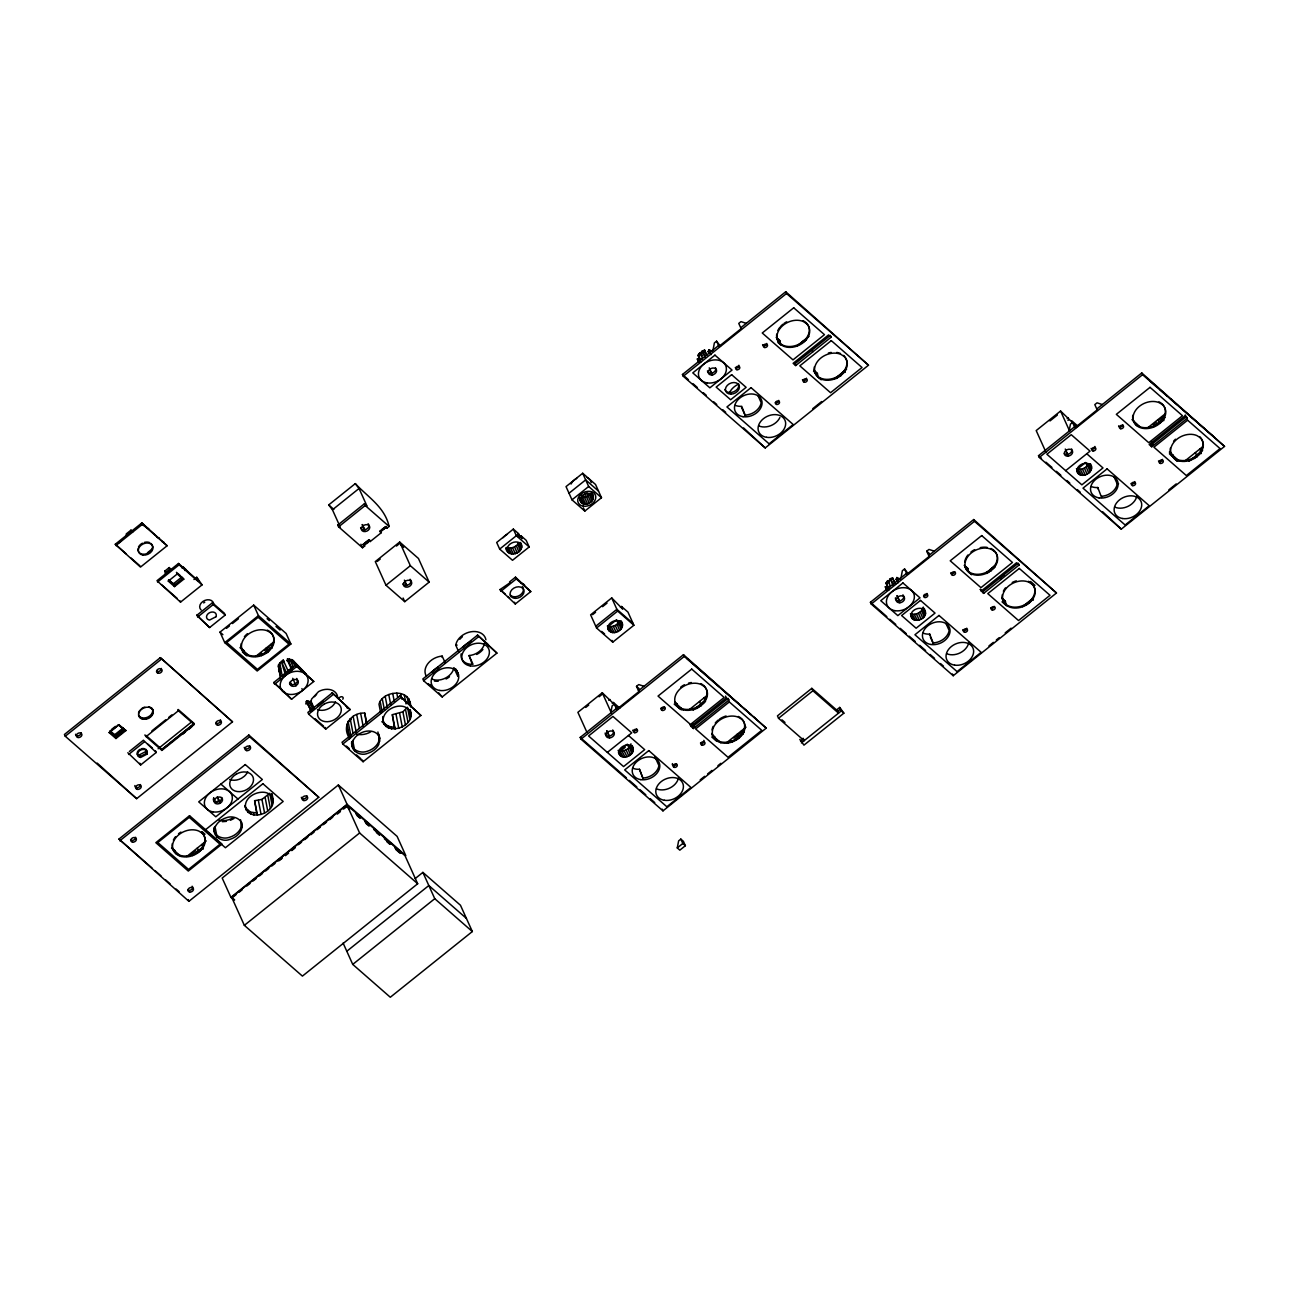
<?xml version="1.0" encoding="UTF-8"?>
<svg xmlns="http://www.w3.org/2000/svg" width="1289" height="1289" viewBox="0 0 1289 1289"><rect width="100%" height="100%" fill="white"/><g stroke="black" fill="none" stroke-linecap="round" stroke-linejoin="round"><path stroke-width="1.5" d="M214.006 827.538C212.588 835.933 222.852 839.88 229.555 837.286A14.759 11.069 -24.3 0 0 240.672 828.392L241.655 822.43M242.026 827.441C243.444 819.031 233.18 815.099 226.477 817.693A14.759 11.069 -24.3 0 0 215.36 826.587C210.526 835.61 221.998 842.909 229.958 839.348A14.759 11.069 -24.3 0 0 241.075 830.454L242.026 827.441L240.56 819.82M245.49 807.623C243.267 792.364 273.332 784.695 273.139 802.515C271.286 815.55 246.94 821.174 245.087 805.561L246.408 810.282M351.704 741.529C350.286 749.924 360.549 753.872 367.252 751.278A14.759 11.069 -24.3 0 0 378.37 742.383L379.337 739.37L378.434 733.763L379.756 738.484L378.773 744.446A14.759 11.069 -24.3 0 1 367.655 753.34C359.695 756.901 348.239 749.602 353.057 740.579A14.759 11.069 -24.3 0 1 364.175 731.685C369.266 730.219 375.824 730.927 378.821 735.826M410.095 709.691C417.926 727.882 380.883 738.291 382.801 716.603M383.187 721.614C381.625 707.838 406.212 699.041 410.853 713.574M348.755 737.002C341.617 724.982 352.058 712.076 364.755 713.107L366.898 724.112M409.95 704.616C410.111 688.278 382.35 690.533 378.998 704.245L380.722 713.155M289.026 661.096L287.431 661.031L287.511 658.856L293.086 660.467L304.446 672.246A14.533 10.908 -24.3 0 1 306.266 674.485M287.431 661.031L287.705 659.291M441.982 657.261L442.159 656.101L445.333 663.11M484.535 643.13A14.356 10.763 -24.3 0 1 469.067 655.537L472.048 663.69M639.489 769.259L643.275 779.168L639.489 769.259A14.356 10.763 -24.3 0 1 632.883 768.212M735.133 405.278A14.356 10.763 -24.3 0 0 741.739 406.309L745.525 416.218L741.562 407.453M929.546 635.268L929.723 634.107A14.356 10.763 -24.3 0 1 923.117 633.076M929.723 634.107L933.494 644.033L930.336 637.008M1097.616 488.66L1097.793 487.516A14.356 10.763 -24.3 0 1 1091.187 486.485M1101.579 497.425L1097.793 487.516M610.777 712.93L612.13 705.889L614.337 704.116L618.221 709.272M713.026 349.996L714.38 342.938L716.587 341.166L720.47 346.322M677.273 847.92L678.626 840.879L680.834 839.091L683.396 841.33L685.377 845.713L679.835 850.16L677.273 847.92L682.816 843.473L680.834 839.091M901.011 577.794L902.348 570.737L904.572 568.965L908.455 574.137M1069.08 431.187L1070.434 424.145L1072.641 422.373L1076.524 427.529M272.172 805.528L269.788 793.267L261.941 799.406L254.626 800.695L256.833 814.197L257.027 813.037L250.372 812.038L246.006 808.219M364.755 713.107L366.334 723.387M409.87 719.52L407.501 707.258L402.893 711.802L392.323 714.686L394.531 728.188L394.724 727.028C389.697 727.528 383.751 724.982 382.785 719.552M313.904 707.79L311.036 701.264L311.616 699.025L318.528 691.629A13.986 10.489 -24.3 0 1 337.509 696.189L337.637 698.348M347.369 708.402L347.079 706.759A2.175 1.643 -24.3 0 0 346.225 706.372M505.836 548.357C508.253 559.458 526.653 552.079 520.547 542.524M593.278 496.926C590.974 489.466 577.649 494.944 580.678 501.904C585.383 508.253 597.274 500.422 592.15 493.51M622.442 624.521C619.88 616.239 605.073 622.329 608.44 630.063C613.483 636.975 626.631 628.726 621.314 621.105M632.109 745.525C636.508 752.067 627.807 759.237 621.556 756.498L618.124 750.44C623.183 752.405 629.805 749.215 630.982 743.817M913.853 619.783L910.421 613.725C915.48 615.691 922.102 612.501 923.278 607.103L925.534 613.757C924.761 620.879 910.888 623.425 911.033 614.805C911.822 607.683 925.695 605.153 925.534 613.757M1091.541 467.198C1088.996 458.916 1074.172 465.007 1077.54 472.741C1082.599 479.653 1095.731 471.403 1090.413 463.782M709.691 352.284A6.542 4.898 -24.3 0 0 708.273 351.881L708.886 349.706L712.334 351.236M708.273 351.881L708.547 351.301A7.267 5.446 -24.3 0 1 710.126 351.768M897.676 580.098A6.542 4.898 -24.3 0 0 896.258 579.679L896.854 577.52L900.318 579.035M896.258 579.679L896.516 579.099A7.267 5.446 -24.3 0 1 898.111 579.567M282.79 662.884A6.542 4.898 -24.3 0 1 284.208 661.966L283.193 660.081L278.65 664.576L278.086 666.397L280.406 671.505M342.745 699.186L343.019 698.751A2.175 1.643 -24.3 0 0 343.003 697.446L342.729 697.123A2.175 1.643 -24.3 0 0 340.795 696.817L340.264 697.027A2.175 1.643 -24.3 0 0 339.136 698.155L337.637 698.412M509.977 553.513L506.545 547.438C511.105 549.211 516.68 546.858 518.887 542.556L521.674 545.94M582.757 503.725L579.325 497.667L586.576 497.135L590.523 493.22L592.827 499.745M700.878 361.935L697.913 355.361L699.782 352.864L701.474 354.249L700.104 354.636L699.782 352.864M607.312 626.019C611.872 627.775 617.447 625.439 619.638 621.137L621.959 627.646M888.846 589.734L885.881 583.16L887.75 580.662L889.442 582.048L888.089 582.435L887.75 580.662M1076.428 468.697C1080.972 470.453 1086.546 468.1 1088.754 463.814L1091.058 470.324M313.05 709.611L308.264 700.781A2.175 1.643 -24.3 0 0 306.653 701.071L305.799 703.826A2.175 1.643 -24.3 0 0 306.186 704.068M381.947 529.779C393.951 522.673 376.098 530.73 381.351 532.647L370.265 541.525L368.557 540.027L363.015 544.474L364.723 545.956L362.499 547.744L338.588 526.83L337.799 525.074L364.4 503.773L366.962 506.013L359.051 488.483L355.297 483.617L328.695 504.917L332.449 509.799L339.571 525.574M176.432 572.332L183.795 579.164L174.531 586.592L168.311 581.13L168.682 579.728L174.063 584.433M115.946 738.533L109.162 732.603L110.29 731.379L115.656 736.083L115.946 738.533L125.935 730.541L118.427 724.853L125.935 730.541M317.577 705.856L322.878 701.264M132.799 531.922L131.027 530.117L126.225 533.952L126.354 535.386M115.269 544.264L141.919 522.915L167.135 545.746L140.485 567.096L115.269 544.264L126.403 553.996M140.759 524.832L141.452 523.688L143.949 524.671M118.524 543.007L120.973 541.042M115.865 545.569L142.515 524.22L141.919 522.915M147.445 552.772L152.247 548.937M165.524 573.879L164.799 571.108L169.23 567.563L170.277 568.739M170.502 568.675L166.072 572.235L164.799 571.108M196.734 577.279L198.78 581.194L178.51 563.47L156.968 580.727L180.541 602.124L202.067 584.868L196.734 577.279L193.946 579.518M157.564 582.032L179.107 564.791L178.51 563.47M182.216 568.24L183.441 567.257L188.532 572.235M168.311 581.13L177.56 573.718M184.778 570.479L186.003 569.496M174.531 586.592L173.661 583.563L181.813 577.037L183.795 579.164M196.83 615.304L212.411 602.801L224.431 613.306L225.221 615.062L209.624 627.55L196.83 615.304L209.624 627.55M197.62 617.044L213.217 604.557L212.411 602.801M332.449 509.799L359.051 488.483M160.319 657.648L64.45 734.472L65.24 736.228L136.65 798.664L232.519 721.84L160.319 657.648L232.519 721.84M65.24 736.228L161.109 659.404M338.588 526.83L365.19 505.514L364.4 503.773M220 632.109L253.691 605.121L286.142 633.495L290.879 644.001L257.188 671.005L224.737 642.631L220 632.109L222.9 634.655M226.461 628.355L229.474 625.955M232.471 623.538L238.433 618.768M111.337 729.622L115.414 726.352M109.162 732.603L119.136 724.595M224.737 642.631L258.445 615.626L253.691 605.121M119.474 725.353L123.808 729.558L115.656 736.083L114.963 734.537L123.116 728.011M123.502 728.881L115.365 735.407L109.984 730.718M368.09 540.881L363.933 544.216L364.723 545.956M363.434 544.796C374.068 534.21 368.348 545.489 363.015 544.474M380.046 531.471L385.588 527.04M363.756 544.973L369.298 540.542M380.384 531.664L386.249 526.847M380.609 531.696L386.265 527.12M385.185 526.702L386.893 528.2L389.101 526.428C384.783 506.996 367.768 496.99 355.297 483.617M242.525 651.267L243.621 650.381L240.205 647.4M151.893 730.863L165.733 719.778M168.811 717.312L171.888 714.847M178.398 710.738L194.204 724.547L161.915 750.424L146.108 736.615L178.398 710.738L178.027 709.917M129.383 751.471L143.417 740.224L156.227 752.486L140.63 764.973L127.82 752.728M128.61 754.468L144.207 741.981M255.705 656.439L273.655 642.051M399.671 542.041L375.292 561.585L385.975 585.238L404.762 601.673L429.14 582.129L418.458 558.475L399.671 542.041L410.353 565.71L429.14 582.129M258.573 655.585L261.635 653.12M264.696 650.671L269.288 646.981M377.258 561.44L380.207 559.072M396.464 546.053L399.413 543.684M261.393 655.634A17.015 12.761 -24.3 0 0 270.787 632.931L267.758 631.014A17.015 12.761 -24.3 0 0 241.833 643.308A17.015 12.761 -24.3 0 0 261.393 655.634L271.947 647.062M267.081 652.218L270.899 647.851M266.34 652.75L269.337 650.349M158.112 748.78L191.787 721.792M193.833 723.725L161.544 749.602L161.915 750.424M182.426 734.376L185.503 731.91M188.581 729.445L191.658 726.98M385.975 585.238L410.353 565.71M273.735 682.542L295.906 664.786L313.775 681.478L291.604 699.234L273.735 682.542L282.275 690.018M274.525 684.298L296.696 666.542L295.906 664.786M740.74 327.793L785.726 291.749L868.496 365.19L765.231 447.928L683.251 376.243L682.461 374.487L718.569 345.549M683.251 376.243L786.516 293.505L785.726 291.749M118.942 839.075L248.809 735.02L318.77 797.263L188.903 901.317L118.942 839.075L152.021 867.996M119.732 840.831L249.599 736.776L248.809 735.02M513.344 529.102L496.684 542.46L499.681 549.082L512.506 560.296L529.183 546.955L526.186 540.333L521.046 535.837L519.854 536.788L517.308 534.564L518.5 533.614L513.344 529.102L516.341 535.725L529.183 546.955M582.692 473.256L566.032 486.614L571.994 499.842L584.835 511.072L601.496 497.715L595.534 484.487L582.692 473.256L588.67 486.501L601.496 497.715M569.013 493.236L585.673 479.879L598.515 491.109M499.681 549.082L516.341 535.725M518.484 537.191L519.693 536.24L518.5 533.614M521.046 535.837L522.013 538.641L521.143 536.401M571.994 499.842L588.67 486.501M332.272 692.87L307.894 712.414L308.683 714.17L325.763 729.091L350.141 709.562L332.272 692.87L350.141 709.562M308.683 714.17L333.061 694.626M780.747 344.405L779.716 340.457L776.3 337.46M796.973 346L808.993 336.365M806.624 338.798L802 341.923M803.369 342.052L806.382 339.652M500.019 589.572L509.977 582.773L509.59 581.903L515.503 577.166L530.778 591.587L515.294 603.993L500.019 589.572L505.32 594.213M173.612 851.336L174.724 850.434L172.436 848.452M500.809 591.329L516.293 578.922L515.503 577.166M795.684 365.577L831.147 337.17L830.358 335.414L794.894 363.82L795.684 365.577L793.122 363.337L828.585 334.914L831.147 337.17M186.792 856.492L206.256 840.911M191.191 854.398L195.783 850.724M192.528 855.542L203.034 847.115M203.259 849.032L201.986 847.904L197.555 851.465M197.426 852.802L203.436 847.985M399.832 695.979L342.036 742.271L342.842 744.027L363.111 761.735L420.875 715.443L399.832 695.979L420.875 715.443M477.558 635.123L422.84 678.965L423.63 680.721L442.191 696.946L496.909 653.104L477.558 635.123L496.909 653.104M342.842 744.027L400.621 697.736M423.63 680.721L478.348 636.879M821.222 379.804L818.322 377.258L817.29 373.311L813.875 370.33M834.547 378.853L846.567 369.218M840.202 375.582L844.005 371.216L845.294 372.344M836.448 378.531L843.957 372.505M338.346 785.001L347.063 804.288L405.809 855.654L397.109 836.368L338.346 785.001L222.191 878.067L230.908 897.353L233.921 899.996M812.779 408.645L821.641 401.54M230.908 897.353L347.063 804.288M231.682 897.305L346.95 804.932L405.02 855.703L417.684 883.755L302.416 976.111L244.346 925.341L231.682 897.305L234.662 899.899M232.858 897.208L235.984 894.711M239.11 892.214L242.235 889.716M246.908 885.962L250.034 883.448M253.16 880.951L256.285 878.454M259.395 875.956L262.521 873.459M265.647 870.945L268.757 868.448M271.882 865.95L275.008 863.453M278.134 860.939L281.244 858.442M292.184 849.693L295.294 847.195M298.42 844.682L301.545 842.184M304.655 839.687L307.781 837.189M310.907 834.676L314.033 832.178M317.142 829.681L320.268 827.184M323.394 824.67L326.52 822.173M329.63 819.675L332.755 817.178M343.68 808.412L346.805 805.915L349.802 808.541M279.181 860.665L282.323 858.152M285.465 855.638L288.607 853.125M291.749 850.611L294.891 848.098M337.283 814.116L340.425 811.603M343.567 809.089L346.709 806.576L349.673 809.17M621.54 606.491L622.716 609.117L611.727 597.919L590.62 614.837L596.549 627.985L612.758 642.164L633.882 625.246L627.952 612.098L621.54 606.491L620.428 607.377M592.586 614.692L595.55 612.323M602.575 606.684L607.022 603.123M595.76 626.228L616.883 609.31L633.092 623.489M596.549 627.985L617.673 611.067L611.727 597.919M608.44 626.293L616.529 619.816L618.752 624.698M244.346 925.341L359.615 832.984L346.95 804.932M612.259 703.375L613.371 702.489L614.16 704.229L602.269 692.773L577.891 712.318L586.962 732.394M585.754 707.435L588.719 705.067M599.063 696.785L602.011 694.417M608.843 700.378L609.955 699.492M614.337 704.116L616.722 709.369L638.877 691.613L636.508 686.344L638.732 684.572L644.033 686.296M638.49 690.727L683.476 654.683L766.246 728.124L662.981 810.878L581.001 739.177L580.211 737.421L616.319 708.499M581.001 739.177L684.266 656.439L683.476 654.683M415.155 878.599L422.889 872.395L460.463 905.249L472.338 931.544L390.309 997.251L352.735 964.398L343.1 943.049M346.805 951.25L428.834 885.543L466.392 918.396M607.361 752.405L631.739 732.861L612.952 716.442L588.574 735.971L623.57 766.584L644.677 749.65L628.468 735.487M675.807 704.729L676.918 703.842L674.63 701.844M352.735 964.398L434.764 898.691L422.889 872.395M619.236 750.714L627.34 744.22L628.806 747.491M620.654 751.02L625.181 747.394M1072.464 422.502L1060.573 411.03L1036.195 430.574L1046.088 452.487M688.987 709.901L706.952 695.512M1049.971 420.955L1057.367 415.042M693.224 710.142L704.181 701.313L701.425 704.116M696.624 708.612L704.809 702.118M1067.147 418.651L1068.259 417.749M1067.937 420.391L1069.048 419.505M693.434 728.527L692.644 726.77L728.108 698.348L728.897 700.104L693.434 728.527L690.872 726.287L726.335 697.865L725.546 696.108M1096.794 408.984L1141.764 372.956L1224.55 446.397L1121.285 529.135L1039.305 457.434L1038.515 455.694L1074.623 426.756M1039.305 457.434L1142.57 374.696L1141.764 372.956M904.572 568.965L906.94 574.233L929.111 556.461L926.743 551.209L928.95 549.436L934.267 551.144M928.725 555.591L973.694 519.548L1056.481 592.988L953.216 675.726L871.235 604.042L870.429 602.285L906.554 573.347M871.235 604.042L974.484 521.304L973.694 519.548M713.381 737.582L714.493 736.696L712.205 734.698M1065.665 470.662L1090.043 451.118L1071.256 434.699L1046.877 454.244L1081.874 484.841L1102.981 467.923L1086.772 453.744M726.561 742.754L746.025 727.157M727.898 743.109L730.96 740.659M734.021 738.21L743.221 730.847M732.297 741.803L744.317 732.168M737.952 738.533L741.948 734.601M735.697 740.273L738.694 737.856M1077.54 468.97L1085.644 462.493L1087.11 465.748M811.812 688.342L812.908 690.743L838.527 713.139L837.431 710.738L811.812 688.342L777.46 715.862L778.54 718.279L804.159 740.676L803.079 738.259M700.185 779.877L704.616 776.316M707.564 773.948L712.011 770.403M717.909 765.666L720.873 763.297M778.54 718.279L812.908 690.743M971.632 574.733L968.732 572.203L967.701 568.256L964.285 565.259M1147.291 428.157L1165.256 413.769M1153.22 424.838L1156.281 422.373M1159.343 419.924L1163.951 416.25M1153.027 427.207L1165.047 417.572M1163.758 420.681L1162.485 419.57L1158.054 423.114M1159.423 423.259L1163.935 419.65M986.456 572.59L995.462 565.372M986.842 573.476L989.855 571.059M990.596 570.528L995.044 566.983M1151.738 446.784L1187.201 418.361L1186.412 416.621L1150.948 445.027L1151.738 446.784L1149.176 444.544L1184.639 416.121L1187.201 418.361M981.106 591.135L1016.57 562.729L1019.132 564.969L983.668 593.375L980.317 589.395L983.668 593.375M982.879 591.635L1018.342 563.212L1019.132 564.969M1004.244 574.765L999.813 578.326L1001.086 579.422M836.642 709.885L839.703 707.419L843.86 713.171L803.949 745.139L799.808 739.387M800.598 741.143L803.369 738.919M837.737 711.399L840.509 709.176M801.387 742.899L841.298 710.932L839.703 707.419M1169.381 451.972L1172.797 454.953L1171.685 455.839L1169.413 453.857M1006.306 605.057L1005.275 601.109L1001.859 598.128M1184.865 461.011L1202.83 446.622M1189.086 461.269L1202.621 450.425M1198.77 454.05L1195.628 455.984L1196.901 457.096M1194.001 458.53L1200.011 453.712M1022.531 606.652L1033.037 598.225M1028.171 603.381L1031.99 599.031L1033.262 600.142M1168.833 489.852L1176.213 483.923M1025.931 605.121L1033.44 599.111M988.937 645.918L993.368 642.357M996.316 639.989L999.281 637.62M1005.194 632.883L1011.108 628.162M702.231 358.874L701.49 351.478L704.567 350.028L706.791 354.958M310.536 711.012L312.615 710.416M890.216 586.672L888.943 581.581L890.425 578.664L892.552 577.826L895.517 584.4M280.212 673.196L278.666 669.797L280.615 668.782M137.359 753.952A5.092 3.819 -24.3 0 0 139.373 754.855L145.754 751.551A5.092 3.819 -24.3 0 0 146.092 749.457M137.166 753.984A5.092 3.819 -24.3 0 0 140.163 756.595L146.543 753.308A5.092 3.819 -24.3 0 0 145.899 749.489M215.424 802.29L219.001 800.533M230.409 820.271L233.986 818.515M703.198 352.268L704.954 351.575L704.567 350.028M706.598 355.2L704.954 351.575L703.262 352.3M697.913 360.566L697.349 358.954L699.637 358.793A6.542 4.898 -24.3 0 0 700.072 360.002M699.637 358.793L698.944 359.003A7.267 5.446 -24.3 0 0 699.411 360.34M885.897 588.364L885.334 586.753L887.622 586.592A6.542 4.898 -24.3 0 0 888.878 588.815M887.396 588.138A7.267 5.446 -24.3 0 1 886.929 586.801L887.622 586.592M309.424 701.57L311.003 701.361M309.457 702.618L310.891 702.441L313.791 708.95M222.353 821.689L226.429 821.367M1101.757 496.281A14.356 10.763 -24.3 0 0 1117.225 483.874L1118.61 483.778M458.932 652.218L455.758 645.209L457.144 645.112M697.913 355.361L699.863 355.667M885.881 583.16L887.847 583.466M633.237 748.941C630.176 738.726 611.856 750.327 621.556 756.498M1102.337 404.553L1097.036 402.829L1094.812 404.617L1097.181 409.87L1075.026 427.626L1071.675 420.746L1078.071 426.337M746.283 323.346L740.982 321.622L738.758 323.41L741.127 328.663L718.972 346.419L716.587 341.166M148.767 528.893L142.66 524.736M156.936 537.223L159.417 538.206M161.753 541.428L164.235 542.427M517.824 533.501L519.467 536.417M1149.707 380.69L1157.087 387.151M1160.036 389.729L1167.399 396.174M1170.348 398.752L1177.727 405.197M1182.851 409.693L1215.301 438.051M1142.57 374.696L1224.55 446.397M1201.332 453.551L1200.059 452.423L1200.687 453.245M1132.934 420.101L1136.801 425.612M1132 419.553L1140.185 426.981M1169.574 452.407L1179.129 461.027M1177.276 460.995L1174.376 458.465L1172.797 454.953M1174.343 458.707L1177.26 461.253M1038.515 455.694L1041.496 458.304M1045.959 462.203L1051.921 467.424M1056.4 471.323L1060.863 475.238M1066.825 480.459L1069.806 483.069M1077.266 489.578L1080.246 492.189M1102.611 511.733L1121.285 529.135M786.516 293.505L868.496 365.19M811.828 350.527L813.101 351.623M840.847 375.889L839.767 375.212M776.51 337.895L779.926 340.892M814.084 370.765L817.484 373.746M777.09 339.345L779.362 341.327M813.52 371.2L816.936 374.197M777.944 342.487L780.925 345.081M974.484 521.304L1056.481 592.988M1030.539 581.468L1035.003 585.383M991.257 570.834L989.984 569.722L994.415 566.161M964.478 565.71L967.894 568.691M1002.052 598.563L1005.468 601.544M965.074 567.144L967.346 569.142M1002.633 599.997L1004.921 601.995M1002.02 601.834L1006.483 605.749M926.743 551.209L929.305 553.448M682.461 374.487L688.423 379.691M692.886 383.606L697.365 387.522M703.327 392.726L706.308 395.336M713.768 401.862L716.748 404.472M722.71 409.676L725.691 412.287M743.576 427.932L765.231 447.928M870.429 602.285L886.832 616.625M889.813 619.236L895.774 624.44M900.254 628.355L906.215 633.576M909.196 636.17L915.158 641.39M919.621 645.306L925.599 650.51M930.062 654.425L934.541 658.341M940.503 663.545L943.484 666.155M841.298 710.932L843.86 713.171M781.972 719.826L784.985 722.452M686.973 658.566L719.423 686.94M724.547 691.42L730.46 696.592M733.409 699.17L740.772 705.615M743.721 708.193L751.1 714.638M754.049 717.216L756.997 719.794M684.266 656.439L766.246 728.124M726.335 697.865L728.897 700.104M617.673 611.067L633.882 625.246M519.693 536.24L522.222 538.464M701.023 705.985L699.75 704.857L700.378 705.679M601.657 631.384L604.605 633.962M674.84 702.279L677.112 704.277M712.414 735.149L714.686 737.131M676.419 703.939L683.251 709.917M712.624 735.6L720.825 742.77M681.398 709.885L678.497 707.339L676.918 703.842M674.211 704.132L679.931 708.853M711.786 736.986L716.249 740.885M692.644 726.77L690.082 724.531L690.872 726.287M516.293 578.922L530.778 591.587M636.508 686.344L639.07 688.584M613.371 702.489L619.767 708.08M365.19 505.514L389.101 526.428M400.847 544.925L403.683 547.406M379.643 531.149L381.351 532.647M328.695 504.917L333.819 509.397M337.799 525.074L340.36 527.314M580.211 737.421L626.422 777.831M629.403 780.441L636.847 786.967M639.827 789.561L645.789 794.781M650.268 798.697L654.748 802.596M682.816 843.473L685.377 845.713M428.141 683.605L432.121 687.085A15.806 11.843 -24.3 0 1 430.139 684.652M438.743 692.87L442.191 696.946M267.097 618.704L269.369 620.686M275.975 626.47L280.084 630.047M381.85 721.663L387.812 726.867M258.445 615.626L290.879 644.001M142.515 524.22L167.135 545.746M296.696 666.542L313.775 681.478M179.107 564.791L202.067 584.868M177.785 573.508L180.46 575.861M213.217 604.557L225.221 615.062M267.741 652.524L266.662 651.847M177.125 573.879L182.506 578.584L174.369 585.109L168.988 580.404M173.661 583.563L175.014 584.739M240.415 647.835L243.83 650.832M240.398 648.093L248.6 655.263M242.413 651.976L246.876 655.875M346.387 746.073L349.287 748.603M356.521 754.935L360.872 758.722M130.898 557.928L139.905 565.79M161.447 584.642L177.254 598.45M283.693 691.258L291.604 699.234M314.999 718.634L323.539 726.094M355.812 813.794L360.308 817.725M364.819 821.673L369.315 825.605M373.826 829.536L379.82 834.789M384.331 838.736L390.341 843.989M394.837 847.92L400.847 853.173M357.085 815.647L360.05 818.241M365.979 823.429L368.944 826.023M376.372 832.501L379.337 835.095M386.748 841.588L389.713 844.182M395.642 849.37L400.089 853.254M249.599 736.776L318.77 797.263M359.615 832.984L417.684 883.755M434.764 898.691L472.338 931.544M178.172 709.482L194.317 723.596L162.027 749.473L145.883 735.358M220.886 784.099L237.966 799.035M245.635 808.976L250.114 812.876M144.835 735.004L146.108 736.615M147.929 744.172L152.424 748.103M114.963 734.537L116.316 735.713M202.035 831.663L205.015 834.257M97.174 763.088L136.65 798.664M171.501 848.146L181.056 856.508M155.034 870.639L161.044 875.892M165.556 879.839L170.067 883.787M176.094 889.039L179.09 891.682M291.54 659.485L305.235 674.002M183.441 567.257L185.97 569.996M296.099 666.622L289.638 658.937L293.473 667.46M889.474 579.277L890.538 580.566M278.666 669.797L280.277 674.904M1076.718 470.839L1078.506 473.901M910.711 615.852L912.499 618.929M579.76 499.89L581.532 502.968M607.618 628.162L609.391 631.223M505.949 548.034L508.639 552.659M618.414 752.567L620.202 755.644M1077.282 470.211L1079.86 474.755M608.182 627.534L610.744 632.077M292.249 666.703A6.542 4.898 -24.3 0 1 288.849 670.071L289.654 671.505M1078.249 469.228L1081.503 475.238M912.241 614.241L915.496 620.267M580.985 498.134L584.239 504.16M609.133 626.551L612.404 632.561M619.945 750.955L623.199 756.981M508.365 547.97L511.636 553.98M307.845 703.697L311.535 710.497M1080.279 469.293L1083.356 475.303M914.272 614.321L917.349 620.331M581.291 495.202L585.899 504.225M611.163 626.615L614.257 632.625M621.975 751.036L625.052 757.046M510.396 548.051L513.489 554.061M1082.373 468.922L1085.257 474.964M916.366 613.951L919.25 619.993M583.289 494.847L587.623 503.918M613.274 626.245L616.158 632.287M624.069 750.665L626.97 756.707M512.506 547.664L515.391 553.706M1185.219 414.945L1186.815 418.442M1199.817 449.039L1201.396 452.536M1195.386 452.584L1196.965 456.097M1157.812 419.731L1159.391 423.227M1151.528 441.934L1153.107 445.446M1114.05 476.866L1117.225 483.874M1060.573 411.03L1069.644 431.122M1065.278 449.039L1067.759 454.55M1065.81 450.908L1068.033 455.839M945.981 623.473L949.155 630.482A14.356 10.763 -24.3 0 1 933.687 642.873M952.426 673.97L953.216 675.726M896.854 577.52L898.352 580.807M896.516 579.099L898.159 582.741M894.582 582.999L892.552 577.826M893.39 585.238L890.425 578.664L892.955 584.9M897.208 595.647L899.69 601.141M896.999 595.856L899.223 600.787M886.929 586.801L888.556 590.426M885.334 586.753L886.816 590.04M758.013 395.659L761.171 402.684A14.356 10.763 -24.3 0 1 745.703 415.074M708.886 349.706L711.109 354.636M704.68 355.796L702.441 350.866L704.97 357.101M709.224 367.832L712.543 375.18M709.756 369.701L711.979 374.632M700.974 353.927L701.764 355.683M697.349 358.954L698.831 362.241M741.513 730.766L743.092 734.279M737.082 734.327L738.661 737.824M703.939 697.913L705.518 701.425M699.508 701.474L701.087 704.97M714.493 736.696L716.072 740.208M693.224 723.677L694.819 727.173M583.353 507.769L584.835 511.072M611.969 640.407L612.758 642.164M654.957 756.852L658.921 765.618A14.356 10.763 -24.3 0 1 643.453 778.024M662.192 809.121L662.981 810.878M602.269 692.773L611.34 712.865M606.974 730.782L609.455 736.293M606.765 731.008L608.988 735.938M514.504 602.253L515.294 603.993M469.067 655.537L473.015 664.286A14.356 10.763 -24.3 0 1 461.108 653.877M456.08 669.329L458.449 674.582M386.104 526.444L386.893 528.2M404.408 580.131L406.873 585.577M404.907 581.919L406.389 585.206M403.119 598.032L404.762 601.673M369.476 539.769L370.265 541.525M362.418 524.559L364.868 530.005M362.177 524.704L364.4 529.634M360.92 544.232L362.499 547.744M362.322 759.994L363.111 761.735M324.973 727.35L325.763 729.091M295.729 665.205L293.086 660.467L294.633 663.867M301.9 688.6L302.689 690.356M306.653 701.071L311.003 710.706L306.186 701.377M287.511 658.856L292.2 669.217M287.528 660.451L292.007 670.393M288.849 670.071L289.042 670.506A6.542 4.898 -24.3 0 0 291.62 668.443M292.732 678.32L296.051 685.893M283.193 660.081L288.591 672.004M286.69 673.245L281.292 661.305L285.61 675.42A14.533 10.908 -24.3 0 0 288.817 694.304A14.533 10.908 -24.3 0 0 308.007 678.932A14.533 10.908 -24.3 0 0 285.61 675.42M290.218 681.945L291.701 685.265M270.658 644.468L272.237 647.964M280.196 667.992L278.65 664.576L280.422 679.11M266.227 648.013L267.806 651.525M243.621 650.381L245.216 653.894M179.944 600.803L180.541 602.124M217.696 797.601L220.016 802.709M217.245 796.828L219.484 801.79M213.652 797.859L215.907 802.821M201.745 844.521L203.324 848.017M155.437 750.73L156.227 752.486M197.314 848.065L198.893 851.578M145.754 751.551L146.543 753.308M139.373 754.855L140.163 756.595M139.84 763.233L140.63 764.973M174.724 850.434L176.303 853.946M188.113 899.561L188.903 901.317M1084.403 468.116L1087.11 474.239M918.396 613.145L921.103 619.252M584.545 492.559L589.282 503.258M615.304 625.439L617.995 631.562M626.1 749.86L628.806 755.982M514.537 546.874L517.243 552.981M1086.224 466.94L1088.754 473.176M920.217 611.969L922.747 618.188M586.962 492.962L590.765 502.291M617.109 624.263L619.655 630.498M627.92 748.683L630.45 754.903M516.357 545.698L518.887 551.918M1087.707 465.474L1090.107 471.838M921.699 610.503L924.1 616.851M589.572 494.734L591.973 501.099M618.591 622.796L621.008 629.161M629.403 747.217L631.803 753.582M517.84 544.216L520.24 550.58M346.854 727.141L349.561 738.855M922.747 608.843L925.051 615.352M630.45 745.558L632.754 752.067M521.191 549.066L518.887 542.556C513.602 540.123 505.175 545.408 507.673 551.483M1089.85 463.734L1091.541 468.745M591.587 493.316L593.278 498.311M620.75 621.056L622.442 626.067M631.546 745.477L633.253 750.488M519.983 542.492L521.674 547.487M924.406 608.811L925.534 612.227M591.667 492.172L592.827 495.653M169.23 567.563L169.955 570.318M410.031 701.699L411.127 707.339M409.048 698.96L410.482 706.324M407.082 696.592L408.5 703.907M409.515 709.707L410.837 716.507M404.247 694.755L406.035 703.955M405.568 709.707L408.033 722.404M400.75 693.579L401.846 699.218M402.893 711.802L405.455 724.966M396.819 693.144L397.576 697.027M399.638 713.397L402.281 727.012M392.742 693.482L394.37 701.909M396.045 714.38L398.768 728.43M388.762 694.562L390.825 705.147M392.323 714.686L395.127 729.091M385.185 696.318L387.345 707.419M391.212 726.915L391.614 728.978M388.07 726.029L388.472 728.092M382.237 698.638L384.493 710.223M385.508 724.418L385.91 726.497M380.126 701.329L382.14 711.673M383.703 722.211L384.106 724.289M379.353 736.422L379.756 738.484M377.903 731.975L379.723 741.433M360.678 713.445L363.224 726.642M356.699 714.541L359.341 728.124M353.122 716.281L356.231 732.329M350.173 718.601L353.025 733.312M352.687 740.434L354.813 751.406M348.062 721.292L350.995 736.422M346.934 724.209L349.561 737.759M272.027 793.766L273.155 799.583M271.48 794.008L273.139 802.515M267.87 795.716L270.336 808.412M265.196 797.81L267.741 810.974M261.941 799.406L264.583 813.021M258.348 800.388L261.071 814.439M254.626 800.695L257.429 815.099M253.514 812.924L253.917 814.986M250.372 812.038L250.775 814.1M247.81 810.427L248.213 812.505M214.973 826.442L217.116 837.415M279.745 662.852L282.243 676.226L284.821 673.664A14.533 10.908 -24.3 0 1 291.507 670.232M886.977 581.42L887.976 588.88M698.992 353.621L699.991 361.081M131.027 530.117L131.14 531.551M368.09 523.705A4.366 3.271 -24.3 0 1 366.382 529.215A4.366 3.271 -24.3 0 1 360.614 527.555M1094.925 446.461A2.175 1.643 -24.3 0 1 1093.797 448.878A2.175 1.643 -24.3 0 1 1091.058 448.459M1122.783 424.661A2.175 1.643 -24.3 0 1 1120.979 426.885A2.175 1.643 -24.3 0 1 1118.61 425.853M1162.485 459.383A2.175 1.643 -24.3 0 1 1158.473 460.979M1134.787 481.587A2.175 1.643 -24.3 0 1 1131.033 483.504M1158.956 401.862A17.015 12.761 -24.3 0 1 1155.298 425.273A17.015 12.761 -24.3 0 1 1132.773 415.316M1199.56 436.617A17.015 12.761 -24.3 0 1 1190.859 459.061A17.015 12.761 -24.3 0 1 1170.348 448.185M1173.57 441.257A17.015 12.761 -24.3 0 1 1175.504 439.211M1136.866 495.749A14.356 10.763 -24.3 0 1 1114.776 507.109M1071.546 448.926A4.366 3.271 -24.3 0 1 1069.773 453.502A4.366 3.271 -24.3 0 1 1064.343 453.599M994.415 606.426A2.175 1.643 -24.3 0 1 990.677 607.909M966.718 628.178A2.175 1.643 -24.3 0 1 962.69 629.773M954.714 571.704A2.175 1.643 -24.3 0 1 950.686 572.848M927 593.456A2.175 1.643 -24.3 0 1 923.649 595.631M990.887 548.453A17.015 12.761 -24.3 0 1 989.146 570.769A17.015 12.761 -24.3 0 1 964.72 565.388M964.704 561.923A17.015 12.761 -24.3 0 1 967.926 554.995M970.955 552.014A17.015 12.761 -24.3 0 1 974.645 549.63M980.188 547.632A17.015 12.761 -24.3 0 1 987.181 547.39M968.796 642.341A14.356 10.763 -24.3 0 1 946.706 653.716M1028.445 581.307A17.015 12.761 -24.3 0 1 1024.803 604.734A17.015 12.761 -24.3 0 1 1002.278 594.777M1003.374 591.232A17.015 12.761 -24.3 0 1 1005.501 587.865M1012.219 582.483A17.015 12.761 -24.3 0 1 1016.344 580.856M902.912 594.857A4.366 3.271 -24.3 0 1 900.689 600.61A4.366 3.271 -24.3 0 1 895.436 597.822M896.048 579.244A6.542 4.898 -24.3 0 1 897.482 579.647M571.059 484.036A10.924 8.201 -24.3 0 1 576.731 478.396M587.172 477.655A10.924 8.201 -24.3 0 1 591.2 482.569M503.081 537.706A10.924 8.201 -24.3 0 1 507.399 534.242M738.871 365.254A2.175 1.643 -24.3 0 1 735.278 367.591M778.733 400.38A2.175 1.643 -24.3 0 1 775.382 402.555M766.729 343.454A2.175 1.643 -24.3 0 1 764.925 345.678A2.175 1.643 -24.3 0 1 762.572 344.646M806.447 378.176A2.175 1.643 -24.3 0 1 802.419 379.772M738.5 383.623A7.492 5.623 -24.3 0 1 733.763 391.775A7.492 5.623 -24.3 0 1 724.74 389.52M843.505 355.41A17.015 12.761 -24.3 0 1 834.805 377.854A17.015 12.761 -24.3 0 1 814.294 366.978M828.36 353.041A17.015 12.761 -24.3 0 1 831.212 352.429M836.77 352.445A17.015 12.761 -24.3 0 1 840.476 353.508M715.492 367.736A4.366 3.271 -24.3 0 1 712.704 372.811A4.366 3.271 -24.3 0 1 707.452 370.91M708.08 351.446A6.542 4.898 -24.3 0 1 709.498 351.849M779.893 417.539A14.356 10.763 -24.3 0 1 758.738 425.902M729.461 392.694A15.806 11.843 -24.3 0 1 737.679 384.573M802.902 320.655A17.015 12.761 -24.3 0 1 799.261 344.082A17.015 12.761 -24.3 0 1 776.719 334.125M777.831 330.58A17.015 12.761 -24.3 0 1 779.958 327.197M780.86 326.149A17.015 12.761 -24.3 0 1 782.971 324.216M784.131 323.346A17.015 12.761 -24.3 0 1 786.661 321.815M509.622 597.838A10.199 7.653 -24.3 0 1 507.979 596.533M520.853 582.966A10.199 7.653 -24.3 0 1 524.591 585.109M522.367 586.624A7.492 5.623 -24.3 0 1 520.128 595.083A7.492 5.623 -24.3 0 1 510.186 595.019M410.933 580.743A4.366 3.271 -24.3 0 1 407.856 585.029A4.366 3.271 -24.3 0 1 402.893 583.933M410.095 579.277A4.366 3.271 -24.3 0 1 410.643 579.937M636.766 729.042A2.175 1.643 -24.3 0 1 632.754 730.186M664.48 706.839A2.175 1.643 -24.3 0 1 660.725 708.322M703.778 740.385A2.175 1.643 -24.3 0 1 703.391 742.835A2.175 1.643 -24.3 0 1 700.443 743.044M676.483 763.765A2.175 1.643 -24.3 0 1 673.857 765.65A2.175 1.643 -24.3 0 1 672.455 763.62M700.652 683.589A17.015 12.761 -24.3 0 1 700.7 704.632A17.015 12.761 -24.3 0 1 675.597 703.665M680.721 687.15A17.015 12.761 -24.3 0 1 684.411 684.765M688.535 683.138A17.015 12.761 -24.3 0 1 691.387 682.526M738.226 716.458A17.015 12.761 -24.3 0 1 736.486 738.774A17.015 12.761 -24.3 0 1 712.06 733.377M712.044 729.928A17.015 12.761 -24.3 0 1 713.139 726.384M715.282 723A17.015 12.761 -24.3 0 1 718.295 720.019M719.455 719.149A17.015 12.761 -24.3 0 1 726.11 715.991M678.562 777.493A14.356 10.763 -24.3 0 1 656.488 788.852M612.694 730.009A4.366 3.271 -24.3 0 1 610.454 735.761A4.366 3.271 -24.3 0 1 605.202 732.974M151.087 543.507A7.637 5.72 -24.3 0 1 147.188 553.577A7.637 5.72 -24.3 0 1 137.987 548.695M138.471 547.1A7.637 5.72 -24.3 0 1 142.451 543.185M144.287 542.443A7.637 5.72 -24.3 0 1 149.733 542.653M201.132 609.971A7.251 5.446 -24.3 0 1 204.854 600.4A7.251 5.446 -24.3 0 1 213.603 605.04M203.678 602.93A5.092 3.819 -24.3 0 1 204.79 602.205M267.355 630.144A17.015 12.761 -24.3 0 1 263.713 653.571A17.015 12.761 -24.3 0 1 241.188 643.614M244.411 636.685A17.015 12.761 -24.3 0 1 247.424 633.705M292.184 668.685A7.267 5.446 -24.3 0 1 289.316 670.989M282.355 662.498A7.267 5.446 -24.3 0 1 283.934 661.483M282.597 662.433A6.542 4.898 -24.3 0 1 284.015 661.515M287.238 660.596A6.542 4.898 -24.3 0 1 288.833 660.661M297.517 679.947A4.366 3.271 -24.3 0 1 294.456 684.217A4.366 3.271 -24.3 0 1 289.477 683.122M296.679 678.465A4.366 3.271 -24.3 0 1 297.227 679.142M335.462 701.748A12.358 9.281 -24.3 0 1 331.95 706.469L329.34 708.289A12.358 9.281 -24.3 0 1 317.481 709.595M314.5 696.704A12.358 9.281 -24.3 0 1 316.578 694.465M306.879 795.716A2.9 2.175 -24.3 0 1 304.478 798.697A2.9 2.175 -24.3 0 1 301.336 797.311M192.125 886.236A2.9 2.175 -24.3 0 1 191.626 889.507A2.9 2.175 -24.3 0 1 187.695 889.781M135.587 837.286A2.9 2.175 -24.3 0 1 130.592 839.848M249.776 745.783A2.9 2.175 -24.3 0 1 247.375 748.764A2.9 2.175 -24.3 0 1 244.233 747.378M201.487 832.098A17.015 12.761 -24.3 0 1 192.786 854.543A17.015 12.761 -24.3 0 1 172.275 843.667M173.37 840.122A17.015 12.761 -24.3 0 1 175.497 836.738M178.526 833.757A17.015 12.761 -24.3 0 1 180.927 832.082M221.708 797.504A4.366 3.271 -24.3 0 1 217.003 802.161A4.366 3.271 -24.3 0 1 213.668 798.084M247.665 771.692A12.358 9.281 -24.3 0 1 244.153 776.397L241.542 778.234A12.358 9.281 -24.3 0 1 229.684 779.523M233.132 817.774A14.356 10.07 -11 0 1 219.001 820.271M370.829 731.765A14.356 10.07 -11 0 1 356.699 734.263M349.383 721.582A14.356 10.07 -11 0 1 351.301 719.133M462.719 647.545A15.806 11.843 -24.3 0 1 471.484 641.455M484.036 641.471A15.806 11.843 -24.3 0 1 488.837 645.66M432.089 672.085A15.806 11.843 -24.3 0 1 438.324 667.09M455.098 668.669A14.356 10.763 -24.3 0 1 457.853 676.435L453.905 667.67A14.356 10.763 -24.3 0 1 431.831 679.045M459.867 639.28A14.356 10.763 -24.3 0 1 462.413 636.75M482.924 649.463A15.806 11.843 -24.3 0 1 476.688 654.458M455.758 645.209A15.806 11.843 -24.3 0 1 470.807 631.803A15.806 11.843 -24.3 0 1 485.905 639.827M449.49 676.773A15.806 11.843 -24.3 0 1 446.058 678.997M438.26 681.22A15.806 11.843 -24.3 0 1 434.425 681.075M426.176 675.887A15.806 11.843 -24.3 0 1 442.159 656.101M220.435 719.761A2.9 2.175 -24.3 0 1 216.149 723.193M161.302 668.427A2.9 2.175 -24.3 0 1 156.823 671.311M81.094 732.684A2.9 2.175 -24.3 0 1 78.693 735.648A2.9 2.175 -24.3 0 1 75.552 734.263M140.42 784.55A2.9 2.175 -24.3 0 1 137.649 787.611A2.9 2.175 -24.3 0 1 134.878 785.549M152.183 708.451A7.637 5.736 -24.3 0 1 148.219 716.926A7.637 5.736 -24.3 0 1 138.616 715.427M137.166 752.953A5.092 3.819 -24.3 0 1 140.147 749.28M141.371 748.78A5.092 3.819 -24.3 0 1 144.996 748.925M148.589 706.807A7.637 5.72 -24.3 0 1 150.265 716.732A7.637 5.72 -24.3 0 1 138.503 714.879M138.503 713.333A7.637 5.72 -24.3 0 1 139.953 710.223M141.307 708.886A7.637 5.72 -24.3 0 1 144.819 707.081M361.677 527.507L361.387 528.426A4.366 3.271 -24.3 0 0 366.833 531.132A4.366 3.271 -24.3 0 0 368.654 525.268A4.366 3.271 -24.3 0 0 361.677 527.507M403.683 583.079L403.393 583.981A4.366 3.271 -24.3 0 0 408.822 586.704A4.366 3.271 -24.3 0 0 410.643 580.84A4.366 3.271 -24.3 0 0 403.683 583.079M118.862 724.692L109.597 732.12L115.833 737.566L125.097 730.154L118.862 724.692M258.187 617.27L226.703 642.486L257.446 669.362L288.929 644.146L258.187 617.27M714.944 355.136L692.789 372.892L709.868 387.828L732.023 370.056L714.944 355.136M793.718 307.781L762.25 332.997L792.993 359.873L824.461 334.657L793.718 307.781M245.264 764.57L198.715 801.871L215.795 816.791L262.344 779.491L245.264 764.57M731.636 374.664L716.152 387.087L730.637 399.751L746.122 387.345L731.636 374.664M189.531 815.679L155.84 842.684L188.291 871.058L221.982 844.053L189.531 815.679M189.274 817.323L157.806 842.539L188.532 869.414L220.016 844.198L189.274 817.323M751.036 387.651L726.948 406.953L769.098 443.819L793.186 424.516L751.036 387.651M262.908 783.744L205.128 830.035L225.414 847.743L283.177 801.452L262.924 783.744M831.292 340.634L799.824 365.85L830.551 392.726L862.035 367.51L831.292 340.634M691.726 669.088L658.034 696.076L690.485 724.45L724.176 697.462L691.726 669.088M648.786 750.601L624.698 769.904L666.848 806.753L690.936 787.45L648.786 750.601M729.3 701.941L695.609 728.929L728.043 757.304L761.751 730.315L729.3 701.941M902.928 582.934L880.758 600.69L897.837 615.626L920.008 597.87L902.928 582.934M1150.03 387.345L1116.338 414.349L1148.789 442.707L1182.48 415.719L1150.03 387.345M981.702 535.579L950.219 560.796L980.961 587.671L1012.445 562.455L981.702 535.579M920.507 600.4L901.607 615.546L916.125 628.226L935.024 613.081L920.507 600.4M1107.09 468.858L1083.002 488.16L1125.152 525.01L1149.24 505.723L1107.09 468.858M939.004 615.449L914.932 634.752L957.083 671.617L981.171 652.315L939.004 615.449M1187.604 420.198L1153.913 447.186L1186.347 475.56L1220.055 448.572L1187.604 420.198M1019.277 568.433L987.793 593.649L1018.536 620.541L1050.019 595.309L1019.277 568.433M324.345 704.036L321.718 705.856A12.358 9.281 -24.3 0 0 319.398 718.843A12.358 9.281 -24.3 0 0 334.479 719.681L337.09 717.86A12.358 9.281 -24.3 0 0 339.426 704.874A12.358 9.281 -24.3 0 0 324.345 704.036M236.548 773.98L233.937 775.801A12.358 9.281 -24.3 0 0 231.601 788.787A12.358 9.281 -24.3 0 0 246.682 789.625L249.293 787.805A12.358 9.281 -24.3 0 0 251.629 774.818A12.358 9.281 -24.3 0 0 236.548 773.98M215.94 616.77L209.559 620.057A5.092 3.819 -24.3 0 1 206.885 615.352A5.092 3.819 -24.3 0 1 213.281 612.066A5.092 3.819 -24.3 0 1 215.94 616.77M146.946 754.194L140.549 757.481A5.092 3.819 -24.3 0 1 137.891 752.776A5.092 3.819 -24.3 0 1 144.287 749.473A5.092 3.819 -24.3 0 1 146.946 754.194M711.866 374.938L710.803 374.906A4.366 3.271 -24.3 0 1 709.562 369.476A4.366 3.271 -24.3 0 1 716.41 369.734A4.366 3.271 -24.3 0 1 711.866 374.938M1067.92 456.145L1066.857 456.113A4.366 3.271 -24.3 0 1 1065.616 450.683A4.366 3.271 -24.3 0 1 1072.464 450.941A4.366 3.271 -24.3 0 1 1067.92 456.145M899.851 602.753L898.787 602.704A4.366 3.271 -24.3 0 1 897.547 597.274A4.366 3.271 -24.3 0 1 904.379 597.532A4.366 3.271 -24.3 0 1 899.851 602.753M609.616 737.888L608.553 737.84A4.366 3.271 -24.3 0 1 607.312 732.426A4.366 3.271 -24.3 0 1 614.16 732.684A4.366 3.271 -24.3 0 1 609.616 737.888M1162.372 404.633L1159.343 402.732A17.015 12.761 -24.3 0 0 1133.418 415.01A17.015 12.761 -24.3 0 0 1152.978 427.336A17.015 12.761 -24.3 0 0 1162.372 404.633M1199.946 437.503L1196.917 435.585A17.015 12.761 -24.3 0 0 1170.992 447.879A17.015 12.761 -24.3 0 0 1190.553 460.189A17.015 12.761 -24.3 0 0 1199.946 437.503M806.318 323.442L803.289 321.525A17.015 12.761 -24.3 0 0 777.364 333.819A17.015 12.761 -24.3 0 0 796.924 346.129A17.015 12.761 -24.3 0 0 806.318 323.442M843.892 356.296L840.863 354.378A17.015 12.761 -24.3 0 0 814.938 366.672A17.015 12.761 -24.3 0 0 834.499 378.998A17.015 12.761 -24.3 0 0 843.892 356.296M994.302 551.241L991.273 549.323A17.015 12.761 -24.3 0 0 965.348 561.617A17.015 12.761 -24.3 0 0 984.909 573.927A17.015 12.761 -24.3 0 0 994.302 551.241M1031.877 584.094L1028.848 582.193A17.015 12.761 -24.3 0 0 1002.923 594.471A17.015 12.761 -24.3 0 0 1022.483 606.797A17.015 12.761 -24.3 0 0 1031.877 584.094M704.068 686.376L701.039 684.475A17.015 12.761 -24.3 0 0 675.114 696.753A17.015 12.761 -24.3 0 0 694.674 709.079A17.015 12.761 -24.3 0 0 704.068 686.376M741.642 719.23L738.613 717.328A17.015 12.761 -24.3 0 0 712.688 729.606A17.015 12.761 -24.3 0 0 732.249 741.932A17.015 12.761 -24.3 0 0 741.642 719.23M201.874 832.984L198.844 831.067A17.015 12.761 -24.3 0 0 172.919 843.36A17.015 12.761 -24.3 0 0 192.48 855.687A17.015 12.761 -24.3 0 0 201.874 832.984M289.993 684.072L289.977 683.186A4.366 3.271 -24.3 0 1 296.389 679.609A4.366 3.271 -24.3 0 1 296.406 685.345A4.366 3.271 -24.3 0 1 289.993 684.072M214.183 801.629L214.183 800.743A4.366 3.271 -24.3 0 1 220.58 797.182A4.366 3.271 -24.3 0 1 220.596 802.918A4.366 3.271 -24.3 0 1 214.183 801.629M1092.975 450.924A2.175 1.643 -24.3 0 0 1095.859 448.62A2.175 1.643 -24.3 0 0 1092.492 448.089A2.175 1.643 -24.3 0 0 1092.975 450.924M1132.693 485.647A2.175 1.643 -24.3 0 0 1135.577 483.343A2.175 1.643 -24.3 0 0 1132.209 482.811A2.175 1.643 -24.3 0 0 1132.693 485.647M1160.406 463.444A2.175 1.643 -24.3 0 0 1163.29 461.14A2.175 1.643 -24.3 0 0 1159.923 460.608A2.175 1.643 -24.3 0 0 1160.406 463.444M1120.689 428.721A2.175 1.643 -24.3 0 0 1123.573 426.417A2.175 1.643 -24.3 0 0 1120.205 425.886A2.175 1.643 -24.3 0 0 1120.689 428.721M1099.066 497.892A14.356 10.763 -24.3 0 0 1118.014 482.714A14.356 10.763 -24.3 0 0 1095.892 479.25A14.356 10.763 -24.3 0 0 1099.066 497.892M1122.655 518.532A14.356 10.763 -24.3 0 0 1141.603 503.354A14.356 10.763 -24.3 0 0 1119.496 499.89A14.356 10.763 -24.3 0 0 1122.655 518.532M992.337 610.035A2.175 1.643 -24.3 0 0 995.205 607.731A2.175 1.643 -24.3 0 0 991.853 607.216A2.175 1.643 -24.3 0 0 992.337 610.035M952.619 575.313A2.175 1.643 -24.3 0 0 955.503 573.009A2.175 1.643 -24.3 0 0 952.136 572.477A2.175 1.643 -24.3 0 0 952.619 575.313M964.623 632.238A2.175 1.643 -24.3 0 0 967.507 629.934A2.175 1.643 -24.3 0 0 964.14 629.403A2.175 1.643 -24.3 0 0 964.623 632.238M924.906 597.516A2.175 1.643 -24.3 0 0 927.79 595.212A2.175 1.643 -24.3 0 0 924.422 594.68A2.175 1.643 -24.3 0 0 924.906 597.516M895.049 610.696A14.533 10.908 -24.3 0 0 914.255 595.325A14.533 10.908 -24.3 0 0 891.843 591.812A14.533 10.908 -24.3 0 0 895.049 610.696M930.98 644.5A14.356 10.763 -24.3 0 0 949.929 629.306A14.356 10.763 -24.3 0 0 927.822 625.842A14.356 10.763 -24.3 0 0 930.98 644.5M954.585 665.124A14.356 10.763 -24.3 0 0 973.533 649.946A14.356 10.763 -24.3 0 0 951.411 646.482A14.356 10.763 -24.3 0 0 954.585 665.124M583.305 506.174A9.41 7.057 -24.3 0 0 595.727 496.233A9.41 7.057 -24.3 0 0 581.226 493.961A9.41 7.057 -24.3 0 0 583.305 506.174M707.081 382.897A14.533 10.908 -24.3 0 0 726.271 367.51A14.533 10.908 -24.3 0 0 703.875 364.014A14.533 10.908 -24.3 0 0 707.081 382.897M736.937 369.717A2.175 1.643 -24.3 0 0 739.805 367.413A2.175 1.643 -24.3 0 0 736.454 366.882A2.175 1.643 -24.3 0 0 736.937 369.717M776.639 404.44A2.175 1.643 -24.3 0 0 779.523 402.136A2.175 1.643 -24.3 0 0 776.155 401.604A2.175 1.643 -24.3 0 0 776.639 404.44M804.352 382.237A2.175 1.643 -24.3 0 0 807.236 379.933A2.175 1.643 -24.3 0 0 803.869 379.401A2.175 1.643 -24.3 0 0 804.352 382.237M764.635 347.514A2.175 1.643 -24.3 0 0 767.519 345.21A2.175 1.643 -24.3 0 0 764.151 344.679A2.175 1.643 -24.3 0 0 764.635 347.514M730.879 394.128A7.267 5.446 -24.3 0 0 739.096 385.459A7.267 5.446 -24.3 0 0 727.27 385.395A7.267 5.446 -24.3 0 0 730.879 394.128M743.012 416.685A14.356 10.763 -24.3 0 0 761.96 401.507A14.356 10.763 -24.3 0 0 739.838 398.043A14.356 10.763 -24.3 0 0 743.012 416.685M766.601 437.325A14.356 10.763 -24.3 0 0 785.549 422.148A14.356 10.763 -24.3 0 0 763.442 418.683A14.356 10.763 -24.3 0 0 766.601 437.325M515.536 598.37A7.267 5.446 -24.3 0 0 523.753 589.717A7.267 5.446 -24.3 0 0 511.942 589.637A7.267 5.446 -24.3 0 0 515.536 598.37M634.671 732.668A2.175 1.643 -24.3 0 0 637.556 730.347A2.175 1.643 -24.3 0 0 634.204 729.832A2.175 1.643 -24.3 0 0 634.671 732.668M674.389 767.39A2.175 1.643 -24.3 0 0 677.273 765.086A2.175 1.643 -24.3 0 0 673.905 764.554A2.175 1.643 -24.3 0 0 674.389 767.39M702.102 745.187A2.175 1.643 -24.3 0 0 704.986 742.883A2.175 1.643 -24.3 0 0 701.619 742.351A2.175 1.643 -24.3 0 0 702.102 745.187M662.385 710.465A2.175 1.643 -24.3 0 0 665.269 708.144A2.175 1.643 -24.3 0 0 661.902 707.629A2.175 1.643 -24.3 0 0 662.385 710.465M640.762 779.636A14.356 10.763 -24.3 0 0 659.71 764.458A14.356 10.763 -24.3 0 0 637.588 760.993A14.356 10.763 -24.3 0 0 640.762 779.636M664.351 800.276A14.356 10.763 -24.3 0 0 683.299 785.082A14.356 10.763 -24.3 0 0 661.193 781.617A14.356 10.763 -24.3 0 0 664.351 800.276M142.87 555.043A7.637 5.72 -24.3 0 0 152.94 546.971A7.637 5.72 -24.3 0 0 141.178 545.134A7.637 5.72 -24.3 0 0 142.87 555.043M303.833 800.55A2.9 2.175 -24.3 0 0 307.668 797.472A2.9 2.175 -24.3 0 0 303.189 796.763A2.9 2.175 -24.3 0 0 303.833 800.55M189.644 892.036A2.9 2.175 -24.3 0 0 193.479 888.959A2.9 2.175 -24.3 0 0 189 888.266A2.9 2.175 -24.3 0 0 189.644 892.036M132.541 842.12A2.9 2.175 -24.3 0 0 136.376 839.042A2.9 2.175 -24.3 0 0 131.897 838.333A2.9 2.175 -24.3 0 0 132.541 842.12M246.731 750.617A2.9 2.175 -24.3 0 0 250.565 747.539A2.9 2.175 -24.3 0 0 246.086 746.847A2.9 2.175 -24.3 0 0 246.731 750.617M213.007 811.877A14.533 10.908 -24.3 0 0 232.213 796.489A14.533 10.908 -24.3 0 0 209.801 792.977A14.533 10.908 -24.3 0 0 213.007 811.877M470.324 665.914A14.356 10.763 -24.3 0 0 489.272 650.736A14.356 10.763 -24.3 0 0 467.166 647.271A14.356 10.763 -24.3 0 0 470.324 665.914M439.694 690.453A14.356 10.763 -24.3 0 0 458.642 675.275A14.356 10.763 -24.3 0 0 436.536 671.811A14.356 10.763 -24.3 0 0 439.694 690.453M217.567 725.127A2.9 2.175 -24.3 0 0 221.418 722.049A2.9 2.175 -24.3 0 0 216.939 721.341A2.9 2.175 -24.3 0 0 217.567 725.127M158.257 673.245A2.9 2.175 -24.3 0 0 162.092 670.183A2.9 2.175 -24.3 0 0 157.612 669.474A2.9 2.175 -24.3 0 0 158.257 673.245M78.049 737.517A2.9 2.175 -24.3 0 0 81.884 734.44A2.9 2.175 -24.3 0 0 77.404 733.731A2.9 2.175 -24.3 0 0 78.049 737.517M143.192 719.246A7.637 5.72 -24.3 0 0 153.262 711.174A7.637 5.72 -24.3 0 0 141.516 709.321A7.637 5.72 -24.3 0 0 143.192 719.246M137.375 789.384A2.9 2.175 -24.3 0 0 141.21 786.306A2.9 2.175 -24.3 0 0 136.731 785.613A2.9 2.175 -24.3 0 0 137.375 789.384"/></g></svg>
